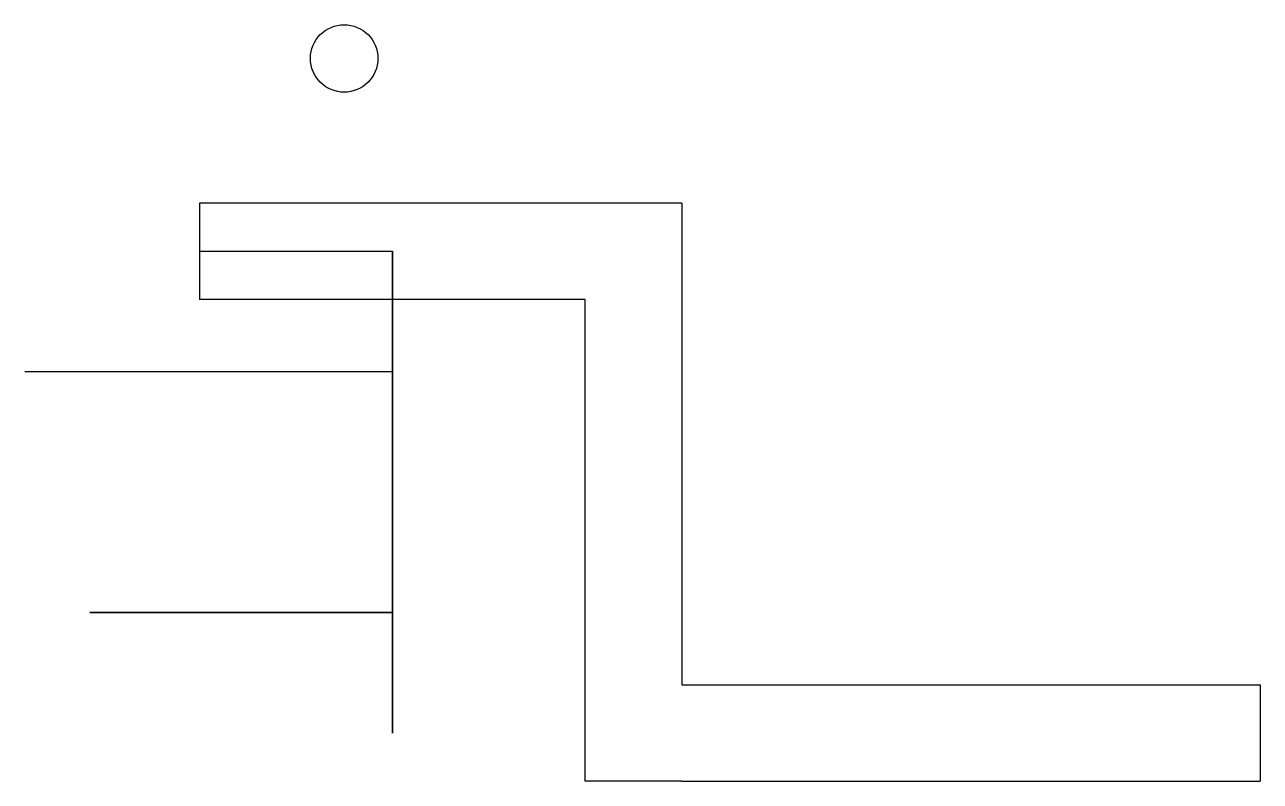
# Model space of a CAD drawing. Header units: inches. Extents: x 137 to 265, y -90 to -11.
import ezdxf

# ---------------------------------------------------------------- set-up
doc = ezdxf.new("R2010")
doc.units = ezdxf.units.IN
doc.header["$MEASUREMENT"] = 0

msp = doc.modelspace()

# ---------------------------------------------------------------- linework, layer by layer
for p, q in [((205.45, -29.8), (155.45, -29.8)), ((155.45, -29.8), (155.45, -39.8)), ((205.45, -29.8), (195.45, -29.8)), ((205.45, -29.8), (205.45, -79.8)), ((155.45, -34.8, 5), (175.45, -34.8, 5)), ((175.45, -34.8, 5), (175.45, -84.8, 5)), ((175.45, -72.3, 5), (175.45, -34.8, 5)), ((175.45, -34.8, 5), (175.45, -59.8, 5)), ((195.45, -39.8), (155.45, -39.8)), ((195.45, -89.8), (195.45, -39.8)), ((175.45, -47.3, 5), (137.32, -47.3, 5)), ((175.45, -59.8, 5), (175.45, -47.3, 5)), ((175.45, -84.8, 5), (175.45, -59.8, 5)), ((175.45, -59.8, 5), (175.45, -84.8, 5)), ((175.45, -72.3, 5), (144.06, -72.3, 5)), ((144.06, -72.3, 5), (175.45, -72.3, 5)), ((175.45, -84.8, 5), (175.45, -72.3, 5)), ((205.45, -79.8), (265.45, -79.8)), ((265.45, -79.8), (265.45, -89.8)), ((205.45, -89.8), (195.45, -89.8)), ((205.45, -89.8), (265.45, -89.8))]:
    msp.add_line(p, q)
msp.add_circle((170.45, -14.8), 3.5)

doc.saveas('drawing.dxf')
